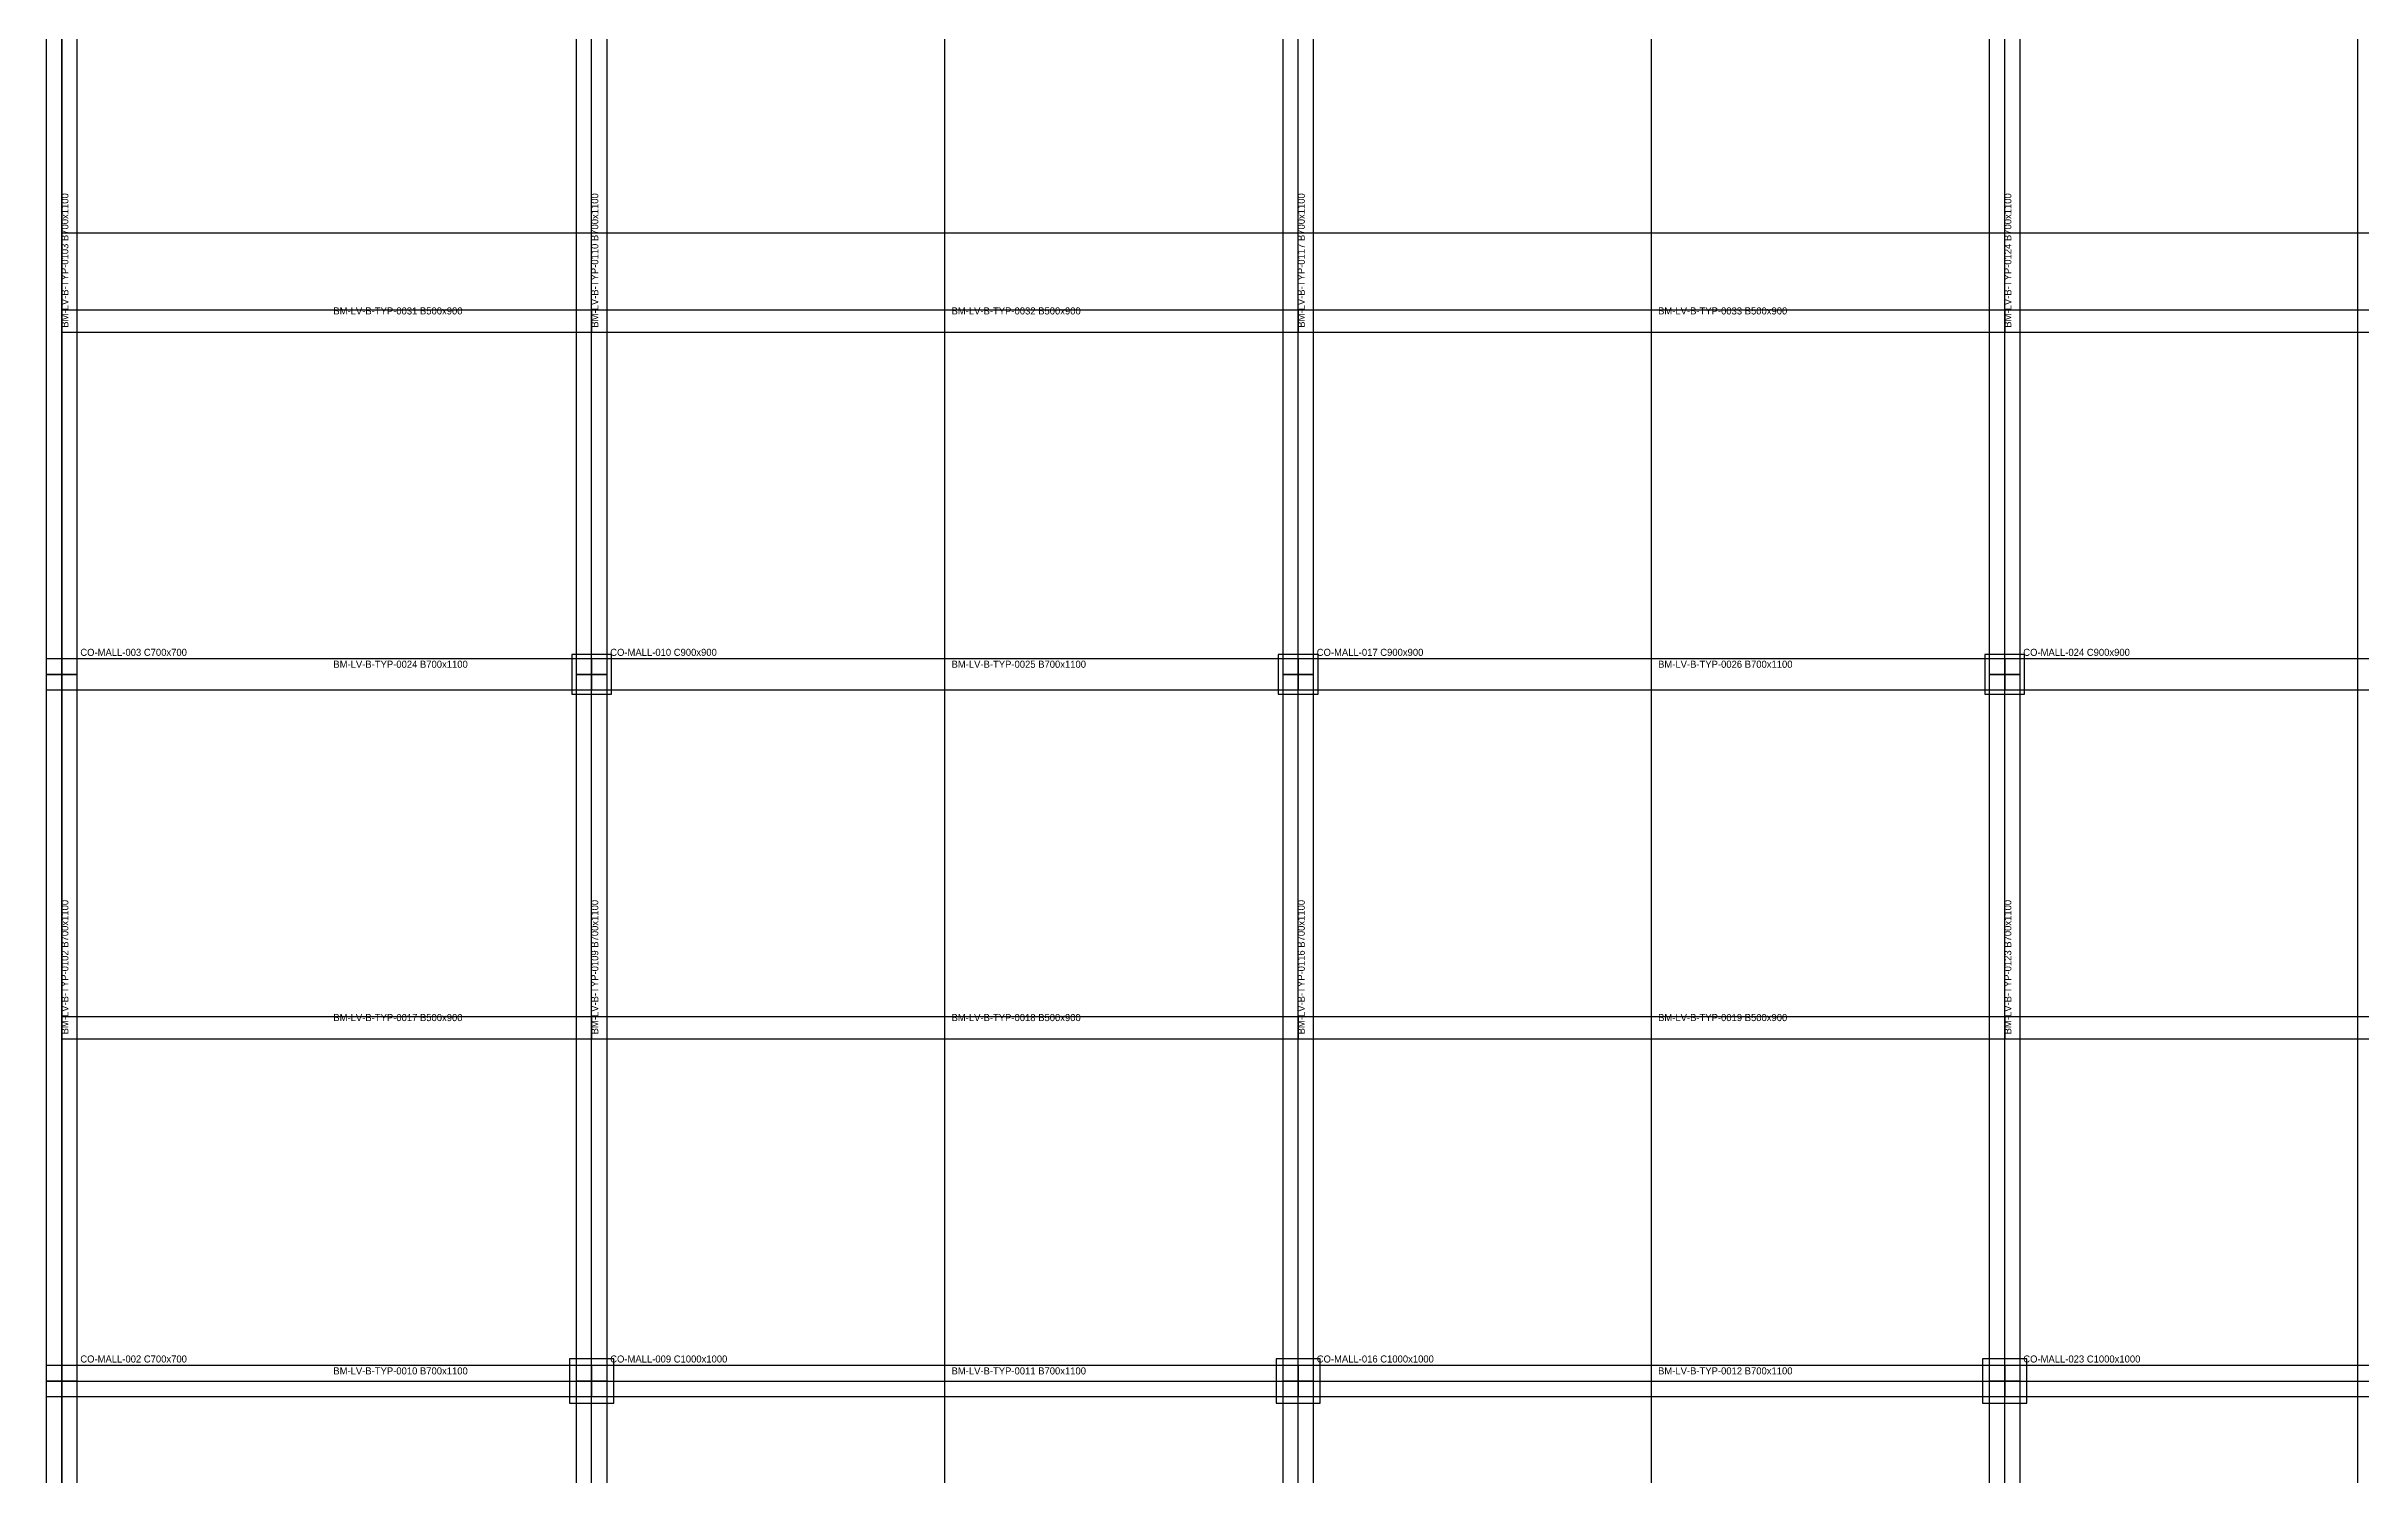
# Model space of a CAD drawing. Header units: millimetres. Extents: x -450 to 225826, y -254450 to 109948.
# Drawn here: x -350 to 52084, y 12858 to 45221 of the extents above; entities that cross this region are included whole.
import ezdxf

# ---------------------------------------------------------------- set-up
doc = ezdxf.new("R2010")
doc.units = ezdxf.units.MM
for name, color, linetype in [('LV-B-TYP_BEAM', 5, 'Continuous'), ('LV-B-TYP_COLUMN', 1, 'Continuous'), ('LV-B-TYP_GRID', 8, 'Continuous'), ('LV-B-TYP_SLAB', 7, 'Continuous'), ('TEXT', 7, 'Continuous')]:
    doc.layers.add(name, color=color, linetype=linetype)

msp = doc.modelspace()

# ---------------------------------------------------------------- linework, layer by layer
at = {"layer": 'LV-B-TYP_BEAM'}
for points in [[(-350, 31000), (350, 31000), (350, 47000), (-350, 47000), (-350, 31000)], [(11650, 31000), (12350, 31000), (12350, 47000), (11650, 47000), (11650, 31000)], [(27650, 31000), (28350, 31000), (28350, 47000), (27650, 47000), (27650, 31000)], [(43650, 31000), (44350, 31000), (44350, 47000), (43650, 47000), (43650, 31000)], [(0, 39250), (0, 38750), (12000, 38750), (12000, 39250), (0, 39250)], [(12000, 39250), (12000, 38750), (28000, 38750), (28000, 39250), (12000, 39250)], [(28000, 39250), (28000, 38750), (44000, 38750), (44000, 39250), (28000, 39250)], [(44000, 39250), (44000, 38750), (60000, 38750), (60000, 39250), (44000, 39250)], [(-350, 15000), (350, 15000), (350, 31000), (-350, 31000), (-350, 15000)], [(0, 31350), (0, 30650), (12000, 30650), (12000, 31350), (0, 31350)], [(11650, 15000), (12350, 15000), (12350, 31000), (11650, 31000), (11650, 15000)], [(12000, 31350), (12000, 30650), (28000, 30650), (28000, 31350), (12000, 31350)], [(27650, 15000), (28350, 15000), (28350, 31000), (27650, 31000), (27650, 15000)], [(28000, 31350), (28000, 30650), (44000, 30650), (44000, 31350), (28000, 31350)], [(43650, 15000), (44350, 15000), (44350, 31000), (43650, 31000), (43650, 15000)], [(44000, 31350), (44000, 30650), (60000, 30650), (60000, 31350), (44000, 31350)], [(0, 23250), (0, 22750), (12000, 22750), (12000, 23250), (0, 23250)], [(12000, 23250), (12000, 22750), (28000, 22750), (28000, 23250), (12000, 23250)], [(28000, 23250), (28000, 22750), (44000, 22750), (44000, 23250), (28000, 23250)], [(44000, 23250), (44000, 22750), (60000, 22750), (60000, 23250), (44000, 23250)], [(0, 15350), (0, 14650), (12000, 14650), (12000, 15350), (0, 15350)], [(12000, 15350), (12000, 14650), (28000, 14650), (28000, 15350), (12000, 15350)], [(28000, 15350), (28000, 14650), (44000, 14650), (44000, 15350), (28000, 15350)], [(44000, 15350), (44000, 14650), (60000, 14650), (60000, 15350), (44000, 15350)], [(-350, 0), (350, 0), (350, 15000), (-350, 15000), (-350, 0)], [(11650, 0), (12350, 0), (12350, 15000), (11650, 15000), (11650, 0)], [(27650, 0), (28350, 0), (28350, 15000), (27650, 15000), (27650, 0)], [(43650, 0), (44350, 0), (44350, 15000), (43650, 15000), (43650, 0)]]:
    msp.add_lwpolyline(points, close=True, dxfattribs=at)
at = {"layer": 'LV-B-TYP_COLUMN'}
for points in [[(-350, 30650), (350, 30650), (350, 31350), (-350, 31350), (-350, 30650)], [(11550, 30550), (12450, 30550), (12450, 31450), (11550, 31450), (11550, 30550)], [(27550, 30550), (28450, 30550), (28450, 31450), (27550, 31450), (27550, 30550)], [(43550, 30550), (44450, 30550), (44450, 31450), (43550, 31450), (43550, 30550)], [(-350, 14650), (350, 14650), (350, 15350), (-350, 15350), (-350, 14650)], [(11500, 14500), (12500, 14500), (12500, 15500), (11500, 15500), (11500, 14500)], [(27500, 14500), (28500, 14500), (28500, 15500), (27500, 15500), (27500, 14500)], [(43500, 14500), (44500, 14500), (44500, 15500), (43500, 15500), (43500, 14500)]]:
    msp.add_lwpolyline(points, close=True, dxfattribs=at)
at = {"layer": 'LV-B-TYP_GRID'}
for points in [[(0, 0), (0, 102000)], [(12000, 0), (12000, 102000)], [(20000, 0), (20000, 102000)], [(28000, 0), (28000, 102000)], [(36000, 0), (36000, 102000)], [(44000, 0), (44000, 102000)], [(52000, 0), (52000, 102000)], [(0, 41000), (104000, 41000)], [(0, 15000), (104000, 15000)]]:
    msp.add_lwpolyline(points, dxfattribs=at)
at = {"layer": 'LV-B-TYP_SLAB'}
msp.add_lwpolyline([(0, 0), (104000, 0), (104000, 102000), (0, 102000), (0, 0)], close=True, dxfattribs=at)

# ---------------------------------------------------------------- texts
at = {"layer": 'TEXT'}
for s, p in [('BM-LV-B-TYP-0103 B700x1100', (150, 38850)), ('BM-LV-B-TYP-0110 B700x1100', (12150, 38850)), ('BM-LV-B-TYP-0117 B700x1100', (28150, 38850)), ('BM-LV-B-TYP-0124 B700x1100', (44150, 38850)), ('BM-LV-B-TYP-0102 B700x1100', (150, 22850)), ('BM-LV-B-TYP-0109 B700x1100', (12150, 22850)), ('BM-LV-B-TYP-0116 B700x1100', (28150, 22850)), ('BM-LV-B-TYP-0123 B700x1100', (44150, 22850))]:
    msp.add_text(s, height=160, rotation=90, dxfattribs=at).set_placement(p)
for s, p in [('BM-LV-B-TYP-0031 B500x900', (6150, 39150)), ('BM-LV-B-TYP-0032 B500x900', (20150, 39150)), ('BM-LV-B-TYP-0033 B500x900', (36150, 39150)), ('CO-MALL-003 C700x700', (420, 31420)), ('CO-MALL-010 C900x900', (12420, 31420)), ('CO-MALL-017 C900x900', (28420, 31420)), ('CO-MALL-024 C900x900', (44420, 31420)), ('BM-LV-B-TYP-0024 B700x1100', (6150, 31150)), ('BM-LV-B-TYP-0025 B700x1100', (20150, 31150)), ('BM-LV-B-TYP-0026 B700x1100', (36150, 31150)), ('BM-LV-B-TYP-0017 B500x900', (6150, 23150)), ('BM-LV-B-TYP-0018 B500x900', (20150, 23150)), ('BM-LV-B-TYP-0019 B500x900', (36150, 23150)), ('CO-MALL-002 C700x700', (420, 15420)), ('BM-LV-B-TYP-0010 B700x1100', (6150, 15150)), ('CO-MALL-009 C1000x1000', (12420, 15420)), ('BM-LV-B-TYP-0011 B700x1100', (20150, 15150)), ('CO-MALL-016 C1000x1000', (28420, 15420)), ('BM-LV-B-TYP-0012 B700x1100', (36150, 15150)), ('CO-MALL-023 C1000x1000', (44420, 15420))]:
    msp.add_text(s, height=160, dxfattribs=at).set_placement(p)

doc.saveas('drawing.dxf')
